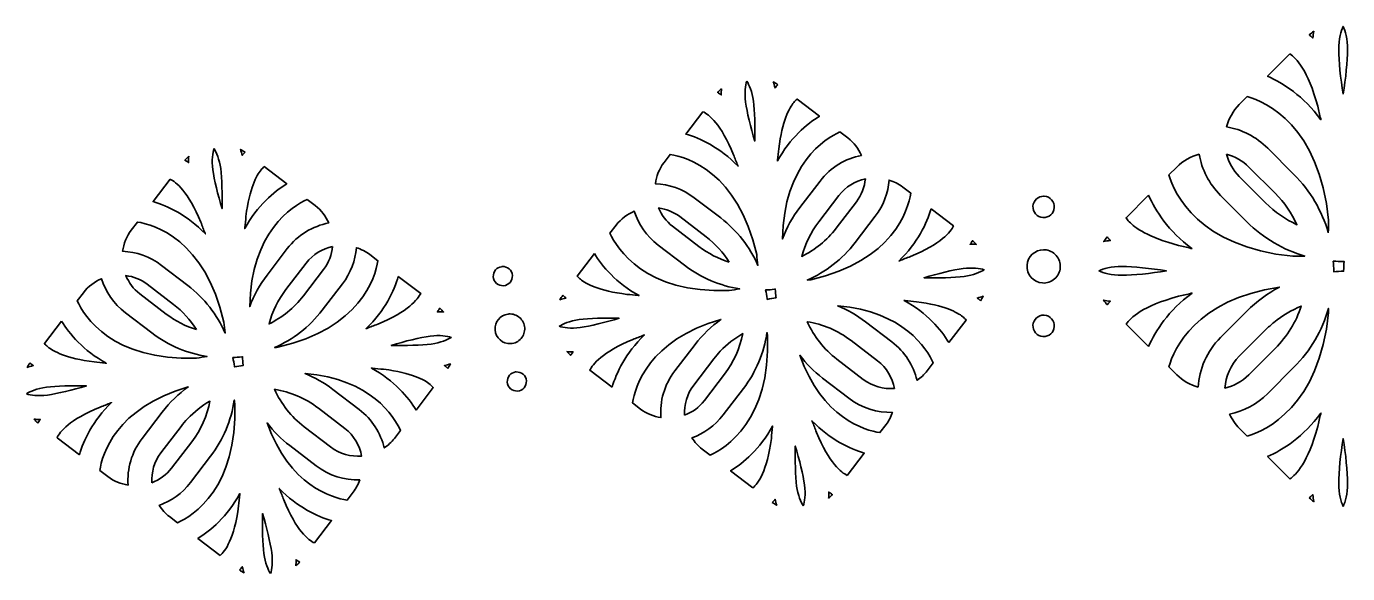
# Model space of a CAD drawing. Header units: millimetres. Extents: x 24 to 984, y -529 to -8.
# Drawn here: x 565.8 to 618.5, y -521.9 to -500.1 of the extents above; entities that cross this region are included whole.
import ezdxf

# ---------------------------------------------------------------- set-up
doc = ezdxf.new("R2010")
doc.units = ezdxf.units.MM
doc.header["$MEASUREMENT"] = 0
doc.layers.add('縫線連接點', color=7, linetype='Continuous', lineweight=0)

msp = doc.modelspace()

# ---------------------------------------------------------------- linework, layer by layer
at = {"layer": '縫線連接點', "color": 251, "lineweight": 35, "true_color": 0x606060}
for points, knots in [([(617.129, -500.335), (617.112, -500.424), (617.097, -500.516), (617.086, -500.611), (617.08, -500.605), (617.074, -500.598), (617.068, -500.592), (617.026, -500.552), (616.985, -500.521), (616.944, -500.487), (617.004, -500.434), (617.064, -500.381), (617.129, -500.335)], [0, 0, 0, 0, 1, 1, 1, 2, 2, 2, 3, 3, 3, 4, 4, 4, 4]), ([(618.296, -502.844), (618.194, -502.223), (618.119, -501.51), (618.119, -501.068), (618.119, -500.641), (618.211, -500.319), (618.296, -500.146), (618.38, -500.319), (618.472, -500.641), (618.472, -501.068), (618.472, -501.51), (618.397, -502.223), (618.296, -502.844)], [0, 0, 0, 0, 1, 1, 1, 2, 2, 2, 3, 3, 3, 4, 4, 4, 4]), ([(616.175, -501.241), (616.417, -501.4), (616.899, -501.886), (617.282, -503.322), (617.317, -503.495), (617.357, -503.664), (617.403, -503.825), (617.406, -503.837), (617.408, -503.849), (617.411, -503.861), (616.715, -502.916), (615.898, -502.402), (615.288, -502.128), (615.288, -502.128), (616.175, -501.241), (616.175, -501.241)], [0, 0, 0, 0, 1, 1, 1, 2, 2, 2, 3, 3, 3, 4, 4, 4, 5, 5, 5, 5]), ([(594.541, -502.323), (594.637, -502.466), (594.756, -502.74), (594.806, -503.118), (594.858, -503.509), (594.875, -504.15), (594.859, -504.711), (594.696, -504.174), (594.546, -503.551), (594.494, -503.16), (594.443, -502.782), (594.486, -502.486), (594.541, -502.323)], [0, 0, 0, 0, 1, 1, 1, 2, 2, 2, 3, 3, 3, 4, 4, 4, 4]), ([(595.778, -502.466), (595.746, -502.5), (595.714, -502.533), (595.681, -502.573), (595.676, -502.579), (595.672, -502.586), (595.667, -502.592), (595.646, -502.509), (595.622, -502.43), (595.596, -502.353), (595.659, -502.386), (595.719, -502.425), (595.778, -502.466)], [0, 0, 0, 0, 1, 1, 1, 2, 2, 2, 3, 3, 3, 4, 4, 4, 4]), ([(593.531, -502.627), (593.526, -502.708), (593.523, -502.791), (593.525, -502.877), (593.519, -502.873), (593.513, -502.866), (593.506, -502.862), (593.464, -502.832), (593.425, -502.809), (593.384, -502.784), (593.431, -502.729), (593.478, -502.676), (593.531, -502.627)], [0, 0, 0, 0, 1, 1, 1, 2, 2, 2, 3, 3, 3, 4, 4, 4, 4]), ([(595.767, -505.463), (595.788, -505.32), (595.803, -505.171), (595.812, -505.019), (595.954, -503.901), (596.235, -503.389), (596.414, -503.17), (596.459, -503.115), (596.504, -503.072), (596.542, -503.038), (596.542, -503.038), (597.437, -503.723), (597.437, -503.723), (596.93, -504.037), (596.268, -504.588), (595.763, -505.505), (595.764, -505.491), (595.766, -505.477), (595.767, -505.463)], [0, 0, 0, 0, 1, 1, 1, 2, 2, 2, 3, 3, 3, 4, 4, 4, 5, 5, 5, 6, 6, 6, 6]), ([(617.704, -508.361), (617.454, -507.493), (616.99, -506.698), (616.336, -506.044), (616.336, -506.044), (615.29, -504.997), (615.29, -504.997), (614.827, -504.534), (614.252, -504.251), (613.651, -504.144), (613.742, -503.819), (613.905, -503.511), (614.16, -503.256), (614.16, -503.256), (614.477, -502.939), (614.477, -502.939), (615.21, -503.152), (617.357, -504.097), (617.714, -507.866), (617.71, -508.029), (617.706, -508.193), (617.704, -508.361)], [0, 0, 0, 0, 1, 1, 1, 2, 2, 2, 3, 3, 3, 4, 4, 4, 5, 5, 5, 6, 6, 6, 7, 7, 7, 7]), ([(592.792, -503.542), (593.026, -503.654), (593.509, -504.027), (594.018, -505.254), (594.069, -505.403), (594.124, -505.548), (594.184, -505.685), (594.188, -505.696), (594.191, -505.705), (594.195, -505.716), (593.468, -504.961), (592.684, -504.602), (592.112, -504.432), (592.112, -504.432), (592.792, -503.542), (592.792, -503.542)], [0, 0, 0, 0, 1, 1, 1, 2, 2, 2, 3, 3, 3, 4, 4, 4, 5, 5, 5, 5]), ([(598.252, -504.347), (598.252, -504.347), (598.569, -504.589), (598.569, -504.589), (598.814, -504.777), (598.99, -505.018), (599.109, -505.281), (598.474, -505.407), (597.881, -505.753), (597.458, -506.306), (597.458, -506.306), (596.655, -507.356), (596.655, -507.356), (596.359, -507.742), (596.127, -508.165), (595.961, -508.61), (596.017, -505.624), (597.664, -504.612), (598.252, -504.347)], [0, 0, 0, 0, 1, 1, 1, 2, 2, 2, 3, 3, 3, 4, 4, 4, 5, 5, 5, 6, 6, 6, 6]), ([(573.32, -505.014), (573.415, -505.157), (573.534, -505.432), (573.585, -505.81), (573.637, -506.201), (573.654, -506.841), (573.638, -507.403), (573.475, -506.865), (573.324, -506.242), (573.272, -505.851), (573.222, -505.473), (573.265, -505.177), (573.32, -505.014)], [0, 0, 0, 0, 1, 1, 1, 2, 2, 2, 3, 3, 3, 4, 4, 4, 4]), ([(574.557, -505.157), (574.525, -505.192), (574.492, -505.224), (574.46, -505.264), (574.455, -505.27), (574.451, -505.278), (574.446, -505.284), (574.425, -505.2), (574.401, -505.121), (574.375, -505.044), (574.438, -505.077), (574.498, -505.117), (574.557, -505.157)], [0, 0, 0, 0, 1, 1, 1, 2, 2, 2, 3, 3, 3, 4, 4, 4, 4]), ([(572.31, -505.319), (572.305, -505.4), (572.302, -505.483), (572.304, -505.569), (572.298, -505.564), (572.291, -505.558), (572.285, -505.553), (572.243, -505.523), (572.203, -505.5), (572.163, -505.476), (572.21, -505.421), (572.257, -505.367), (572.31, -505.319)], [0, 0, 0, 0, 1, 1, 1, 2, 2, 2, 3, 3, 3, 4, 4, 4, 4]), ([(591.246, -505.563), (591.246, -505.563), (591.489, -505.245), (591.489, -505.245), (592.163, -505.347), (594.175, -505.931), (594.935, -509.226), (594.951, -509.371), (594.967, -509.517), (594.985, -509.666), (594.661, -508.926), (594.157, -508.277), (593.501, -507.775), (593.501, -507.775), (592.451, -506.972), (592.451, -506.972), (591.987, -506.616), (591.444, -506.433), (590.9, -506.409), (590.942, -506.111), (591.05, -505.819), (591.246, -505.563)], [0, 0, 0, 0, 1, 1, 1, 2, 2, 2, 3, 3, 3, 4, 4, 4, 5, 5, 5, 6, 6, 6, 7, 7, 7, 7]), ([(611.67, -505.746), (611.926, -505.491), (612.234, -505.327), (612.559, -505.237), (612.666, -505.837), (612.949, -506.413), (613.412, -506.876), (613.412, -506.876), (614.458, -507.922), (614.458, -507.922), (615.124, -508.587), (615.92, -509.043), (616.765, -509.29), (616.603, -509.292), (616.444, -509.296), (616.286, -509.3), (612.536, -508.941), (611.573, -506.789), (611.355, -506.061), (611.355, -506.061), (611.67, -505.746), (611.67, -505.746)], [0, 0, 0, 0, 1, 1, 1, 2, 2, 2, 3, 3, 3, 4, 4, 4, 5, 5, 5, 6, 6, 6, 7, 7, 7, 7]), ([(613.65, -505.235), (613.976, -505.326), (614.286, -505.49), (614.542, -505.746), (614.542, -505.746), (615.588, -506.792), (615.588, -506.792), (615.955, -507.159), (616.244, -507.583), (616.456, -508.042), (616.004, -507.832), (615.579, -507.546), (615.206, -507.174), (615.206, -507.174), (614.16, -506.127), (614.16, -506.127), (613.904, -505.871), (613.74, -505.561), (613.65, -505.235)], [0, 0, 0, 0, 1, 1, 1, 2, 2, 2, 3, 3, 3, 4, 4, 4, 5, 5, 5, 6, 6, 6, 6]), ([(571.571, -506.233), (571.804, -506.345), (572.288, -506.718), (572.796, -507.945), (572.848, -508.095), (572.903, -508.24), (572.963, -508.377), (572.967, -508.387), (572.97, -508.397), (572.974, -508.407), (572.247, -507.652), (571.463, -507.293), (570.891, -507.123), (570.891, -507.123), (571.571, -506.233), (571.571, -506.233)], [0, 0, 0, 0, 1, 1, 1, 2, 2, 2, 3, 3, 3, 4, 4, 4, 5, 5, 5, 5]), ([(574.546, -508.154), (574.566, -508.011), (574.581, -507.862), (574.591, -507.71), (574.733, -506.592), (575.014, -506.08), (575.193, -505.861), (575.238, -505.806), (575.282, -505.764), (575.321, -505.73), (575.321, -505.73), (576.216, -506.415), (576.216, -506.415), (575.709, -506.729), (575.047, -507.279), (574.542, -508.197), (574.543, -508.182), (574.544, -508.168), (574.546, -508.154)], [0, 0, 0, 0, 1, 1, 1, 2, 2, 2, 3, 3, 3, 4, 4, 4, 5, 5, 5, 6, 6, 6, 6]), ([(599.264, -506.22), (599.23, -506.541), (599.117, -506.857), (598.907, -507.131), (598.907, -507.131), (598.104, -508.181), (598.104, -508.181), (597.727, -508.673), (597.254, -509.046), (596.733, -509.303), (596.862, -508.81), (597.088, -508.345), (597.405, -507.93), (597.405, -507.93), (598.208, -506.88), (598.208, -506.88), (598.479, -506.526), (598.858, -506.308), (599.264, -506.22)], [0, 0, 0, 0, 1, 1, 1, 2, 2, 2, 3, 3, 3, 4, 4, 4, 5, 5, 5, 6, 6, 6, 6]), ([(599.658, -507.706), (599.989, -507.273), (600.169, -506.773), (600.212, -506.267), (600.401, -506.328), (600.584, -506.415), (600.751, -506.542), (600.751, -506.542), (601.069, -506.786), (601.069, -506.786), (600.967, -507.459), (600.383, -509.472), (597.088, -510.232), (597.042, -510.237), (596.998, -510.241), (596.952, -510.246), (597.679, -509.928), (598.339, -509.429), (598.854, -508.755), (598.854, -508.755), (599.658, -507.706), (599.658, -507.706)], [0, 0, 0, 0, 1, 1, 1, 2, 2, 2, 3, 3, 3, 4, 4, 4, 5, 5, 5, 6, 6, 6, 7, 7, 7, 7]), ([(577.031, -507.038), (577.031, -507.038), (577.348, -507.28), (577.348, -507.28), (577.593, -507.468), (577.769, -507.709), (577.888, -507.972), (577.253, -508.099), (576.66, -508.444), (576.237, -508.997), (576.237, -508.997), (575.433, -510.047), (575.433, -510.047), (575.137, -510.434), (574.906, -510.856), (574.74, -511.301), (574.796, -508.316), (576.443, -507.303), (577.031, -507.038)], [0, 0, 0, 0, 1, 1, 1, 2, 2, 2, 3, 3, 3, 4, 4, 4, 5, 5, 5, 6, 6, 6, 6]), ([(606.084, -507.013), (606.162, -506.944), (606.26, -506.907), (606.364, -506.907), (606.373, -506.907), (606.383, -506.907), (606.392, -506.908), (606.627, -506.924), (606.805, -507.127), (606.79, -507.361), (606.774, -507.595), (606.577, -507.772), (606.337, -507.759), (606.223, -507.751), (606.119, -507.7), (606.044, -507.614), (605.969, -507.529), (605.932, -507.419), (605.939, -507.306), (605.947, -507.192), (605.998, -507.088), (606.084, -507.013)], [0, 0, 0, 0, 1, 1, 1, 2, 2, 2, 3, 3, 3, 4, 4, 4, 5, 5, 5, 6, 6, 6, 7, 7, 7, 7]), ([(610.542, -506.873), (610.816, -507.483), (611.33, -508.299), (612.273, -508.995), (612.257, -508.991), (612.242, -508.988), (612.227, -508.985), (612.071, -508.94), (611.907, -508.902), (611.74, -508.868), (610.521, -508.546), (609.994, -508.158), (609.777, -507.928), (609.723, -507.869), (609.682, -507.814), (609.65, -507.766), (609.65, -507.766), (610.542, -506.873), (610.542, -506.873)], [0, 0, 0, 0, 1, 1, 1, 2, 2, 2, 3, 3, 3, 4, 4, 4, 5, 5, 5, 6, 6, 6, 6]), ([(589.335, -508.061), (589.531, -507.805), (589.784, -507.624), (590.061, -507.505), (590.227, -508.024), (590.545, -508.5), (591.01, -508.856), (591.01, -508.856), (592.059, -509.659), (592.059, -509.659), (592.727, -510.17), (593.485, -510.479), (594.263, -510.598), (594.119, -510.62), (593.979, -510.641), (593.839, -510.664), (590.477, -510.788), (589.371, -508.996), (589.092, -508.377), (589.092, -508.377), (589.335, -508.061), (589.335, -508.061)], [0, 0, 0, 0, 1, 1, 1, 2, 2, 2, 3, 3, 3, 4, 4, 4, 5, 5, 5, 6, 6, 6, 7, 7, 7, 7]), ([(593.842, -509.53), (593.417, -509.397), (593.007, -509.194), (592.634, -508.909), (592.634, -508.909), (591.584, -508.105), (591.584, -508.105), (591.327, -507.909), (591.145, -507.654), (591.027, -507.375), (591.327, -507.417), (591.62, -507.526), (591.877, -507.722), (591.877, -507.722), (592.927, -508.526), (592.927, -508.526), (593.294, -508.807), (593.6, -509.149), (593.842, -509.53)], [0, 0, 0, 0, 1, 1, 1, 2, 2, 2, 3, 3, 3, 4, 4, 4, 5, 5, 5, 6, 6, 6, 6]), ([(601.882, -507.408), (601.882, -507.408), (602.772, -508.089), (602.772, -508.089), (602.66, -508.322), (602.287, -508.806), (601.06, -509.314), (600.911, -509.365), (600.765, -509.42), (600.629, -509.48), (600.618, -509.484), (600.609, -509.488), (600.598, -509.492), (601.353, -508.764), (601.712, -507.98), (601.882, -507.408)], [0, 0, 0, 0, 1, 1, 1, 2, 2, 2, 3, 3, 3, 4, 4, 4, 5, 5, 5, 5]), ([(570.025, -508.254), (570.025, -508.254), (570.268, -507.936), (570.268, -507.936), (570.942, -508.039), (572.954, -508.622), (573.714, -511.918), (573.73, -512.062), (573.746, -512.208), (573.764, -512.357), (573.44, -511.618), (572.936, -510.968), (572.28, -510.466), (572.28, -510.466), (571.23, -509.663), (571.23, -509.663), (570.766, -509.308), (570.223, -509.125), (569.678, -509.101), (569.721, -508.803), (569.829, -508.51), (570.025, -508.254)], [0, 0, 0, 0, 1, 1, 1, 2, 2, 2, 3, 3, 3, 4, 4, 4, 5, 5, 5, 6, 6, 6, 7, 7, 7, 7]), ([(603.452, -508.803), (603.482, -508.761), (603.505, -508.721), (603.53, -508.681), (603.584, -508.727), (603.638, -508.775), (603.685, -508.827), (603.605, -508.822), (603.522, -508.82), (603.437, -508.821), (603.441, -508.815), (603.447, -508.809), (603.452, -508.803)], [0, 0, 0, 0, 1, 1, 1, 2, 2, 2, 3, 3, 3, 4, 4, 4, 4]), ([(608.902, -508.529), (608.935, -508.57), (608.967, -508.611), (609.006, -508.653), (609.012, -508.659), (609.02, -508.665), (609.026, -508.672), (608.931, -508.682), (608.84, -508.697), (608.751, -508.715), (608.796, -508.65), (608.848, -508.589), (608.902, -508.529)], [0, 0, 0, 0, 1, 1, 1, 2, 2, 2, 3, 3, 3, 4, 4, 4, 4]), ([(578.042, -508.911), (578.009, -509.232), (577.896, -509.548), (577.686, -509.823), (577.686, -509.823), (576.882, -510.872), (576.882, -510.872), (576.506, -511.364), (576.033, -511.737), (575.512, -511.994), (575.641, -511.502), (575.867, -511.036), (576.184, -510.621), (576.184, -510.621), (576.987, -509.572), (576.987, -509.572), (577.258, -509.218), (577.637, -508.999), (578.042, -508.911)], [0, 0, 0, 0, 1, 1, 1, 2, 2, 2, 3, 3, 3, 4, 4, 4, 5, 5, 5, 6, 6, 6, 6]), ([(578.436, -510.397), (578.767, -509.965), (578.948, -509.464), (578.991, -508.958), (579.18, -509.02), (579.363, -509.106), (579.53, -509.234), (579.53, -509.234), (579.848, -509.477), (579.848, -509.477), (579.745, -510.151), (579.162, -512.163), (575.866, -512.923), (575.821, -512.928), (575.777, -512.932), (575.731, -512.937), (576.458, -512.62), (577.118, -512.12), (577.633, -511.447), (577.633, -511.447), (578.436, -510.397), (578.436, -510.397)], [0, 0, 0, 0, 1, 1, 1, 2, 2, 2, 3, 3, 3, 4, 4, 4, 5, 5, 5, 6, 6, 6, 7, 7, 7, 7]), ([(588.469, -509.192), (588.783, -509.7), (589.334, -510.362), (590.251, -510.866), (590.237, -510.865), (590.223, -510.864), (590.208, -510.863), (590.065, -510.842), (589.916, -510.827), (589.764, -510.817), (588.647, -510.675), (588.135, -510.394), (587.916, -510.216), (587.86, -510.17), (587.818, -510.126), (587.784, -510.087), (587.784, -510.087), (588.469, -509.192), (588.469, -509.192)], [0, 0, 0, 0, 1, 1, 1, 2, 2, 2, 3, 3, 3, 4, 4, 4, 5, 5, 5, 6, 6, 6, 6]), ([(606.802, -510.201), (606.669, -510.318), (606.497, -510.377), (606.322, -510.364), (605.957, -510.34), (605.679, -510.024), (605.703, -509.659), (605.726, -509.309), (606.018, -509.04), (606.364, -509.04), (606.379, -509.04), (606.393, -509.04), (606.408, -509.041), (606.584, -509.052), (606.746, -509.132), (606.863, -509.265), (606.98, -509.398), (607.038, -509.569), (607.026, -509.745), (607.015, -509.923), (606.935, -510.084), (606.802, -510.201)], [0, 0, 0, 0, 1, 1, 1, 2, 2, 2, 3, 3, 3, 4, 4, 4, 5, 5, 5, 6, 6, 6, 7, 7, 7, 7]), ([(584.537, -509.841), (584.598, -509.77), (584.681, -509.726), (584.773, -509.714), (584.781, -509.713), (584.79, -509.712), (584.798, -509.711), (585.008, -509.697), (585.189, -509.856), (585.204, -510.066), (585.217, -510.275), (585.064, -510.455), (584.849, -510.471), (584.748, -510.478), (584.65, -510.445), (584.573, -510.378), (584.497, -510.311), (584.451, -510.218), (584.444, -510.117), (584.437, -510.015), (584.47, -509.917), (584.537, -509.841)], [0, 0, 0, 0, 1, 1, 1, 2, 2, 2, 3, 3, 3, 4, 4, 4, 5, 5, 5, 6, 6, 6, 7, 7, 7, 7]), ([(603.195, -510.102), (602.804, -510.154), (602.164, -510.172), (601.603, -510.155), (602.14, -509.992), (602.763, -509.842), (603.154, -509.79), (603.532, -509.74), (603.828, -509.783), (603.991, -509.837), (603.848, -509.933), (603.574, -510.052), (603.195, -510.102)], [0, 0, 0, 0, 1, 1, 1, 2, 2, 2, 3, 3, 3, 4, 4, 4, 4]), ([(608.561, -509.881), (608.734, -509.796), (609.056, -509.705), (609.483, -509.705), (609.924, -509.705), (610.638, -509.78), (611.258, -509.881), (610.638, -509.983), (609.924, -510.058), (609.483, -510.058), (609.056, -510.058), (608.734, -509.966), (608.561, -509.881)], [0, 0, 0, 0, 1, 1, 1, 2, 2, 2, 3, 3, 3, 4, 4, 4, 4]), ([(617.901, -509.49), (618.033, -509.5), (618.164, -509.509), (618.295, -509.509), (618.308, -509.509), (618.32, -509.507), (618.333, -509.507), (618.324, -509.631), (618.315, -509.755), (618.315, -509.881), (618.315, -509.887), (618.315, -509.892), (618.315, -509.898), (618.183, -509.897), (618.051, -509.906), (617.919, -509.915), (617.919, -509.903), (617.92, -509.892), (617.92, -509.881), (617.92, -509.75), (617.91, -509.62), (617.901, -509.49)], [0, 0, 0, 0, 1, 1, 1, 2, 2, 2, 3, 3, 3, 4, 4, 4, 5, 5, 5, 6, 6, 6, 7, 7, 7, 7]), ([(568.114, -510.752), (568.309, -510.496), (568.563, -510.315), (568.84, -510.197), (569.005, -510.716), (569.324, -511.192), (569.788, -511.547), (569.788, -511.547), (570.838, -512.35), (570.838, -512.35), (571.505, -512.861), (572.264, -513.171), (573.042, -513.29), (572.898, -513.311), (572.758, -513.333), (572.618, -513.355), (569.256, -513.48), (568.15, -511.687), (567.871, -511.069), (567.871, -511.069), (568.114, -510.752), (568.114, -510.752)], [0, 0, 0, 0, 1, 1, 1, 2, 2, 2, 3, 3, 3, 4, 4, 4, 5, 5, 5, 6, 6, 6, 7, 7, 7, 7]), ([(572.621, -512.221), (572.196, -512.089), (571.786, -511.886), (571.412, -511.6), (571.412, -511.6), (570.363, -510.797), (570.363, -510.797), (570.106, -510.6), (569.924, -510.345), (569.806, -510.067), (570.105, -510.109), (570.399, -510.217), (570.656, -510.414), (570.656, -510.414), (571.705, -511.217), (571.705, -511.217), (572.073, -511.499), (572.379, -511.84), (572.621, -512.221)], [0, 0, 0, 0, 1, 1, 1, 2, 2, 2, 3, 3, 3, 4, 4, 4, 5, 5, 5, 6, 6, 6, 6]), ([(580.661, -510.099), (580.661, -510.099), (581.551, -510.78), (581.551, -510.78), (581.439, -511.013), (581.066, -511.497), (579.839, -512.005), (579.689, -512.056), (579.544, -512.112), (579.407, -512.172), (579.397, -512.175), (579.387, -512.179), (579.377, -512.183), (580.132, -511.456), (580.491, -510.672), (580.661, -510.099)], [0, 0, 0, 0, 1, 1, 1, 2, 2, 2, 3, 3, 3, 4, 4, 4, 5, 5, 5, 5]), ([(587.211, -510.851), (587.246, -510.883), (587.278, -510.916), (587.318, -510.948), (587.324, -510.953), (587.332, -510.958), (587.338, -510.963), (587.255, -510.983), (587.176, -511.007), (587.099, -511.033), (587.132, -510.971), (587.171, -510.91), (587.211, -510.851)], [0, 0, 0, 0, 1, 1, 1, 2, 2, 2, 3, 3, 3, 4, 4, 4, 4]), ([(595.643, -510.613), (595.654, -510.611), (595.665, -510.608), (595.676, -510.606), (595.684, -510.718), (595.69, -510.828), (595.704, -510.94), (595.705, -510.945), (595.706, -510.949), (595.707, -510.954), (595.59, -510.969), (595.474, -510.992), (595.358, -511.016), (595.356, -511.006), (595.356, -510.996), (595.355, -510.986), (595.34, -510.87), (595.316, -510.756), (595.292, -510.642), (595.41, -510.635), (595.527, -510.628), (595.643, -510.613)], [0, 0, 0, 0, 1, 1, 1, 2, 2, 2, 3, 3, 3, 4, 4, 4, 5, 5, 5, 6, 6, 6, 7, 7, 7, 7]), ([(603.848, -511.075), (603.814, -511.042), (603.781, -511.01), (603.741, -510.977), (603.735, -510.972), (603.728, -510.968), (603.721, -510.963), (603.805, -510.943), (603.883, -510.919), (603.96, -510.893), (603.927, -510.955), (603.888, -511.015), (603.848, -511.075)], [0, 0, 0, 0, 1, 1, 1, 2, 2, 2, 3, 3, 3, 4, 4, 4, 4]), ([(610.543, -512.889), (610.543, -512.889), (609.656, -512.002), (609.656, -512.002), (609.814, -511.76), (610.3, -511.278), (611.736, -510.895), (611.91, -510.86), (612.079, -510.82), (612.24, -510.774), (612.252, -510.771), (612.263, -510.769), (612.276, -510.766), (611.33, -511.462), (610.816, -512.279), (610.543, -512.889)], [0, 0, 0, 0, 1, 1, 1, 2, 2, 2, 3, 3, 3, 4, 4, 4, 5, 5, 5, 5]), ([(612.518, -514.514), (612.209, -514.421), (611.915, -514.261), (611.67, -514.017), (611.67, -514.017), (611.353, -513.699), (611.353, -513.699), (611.556, -513.003), (612.422, -511.024), (615.754, -510.527), (615.288, -510.774), (614.85, -511.092), (614.458, -511.484), (614.458, -511.484), (613.412, -512.53), (613.412, -512.53), (612.861, -513.082), (612.565, -513.791), (612.518, -514.514)], [0, 0, 0, 0, 1, 1, 1, 2, 2, 2, 3, 3, 3, 4, 4, 4, 5, 5, 5, 6, 6, 6, 6]), ([(582.231, -511.494), (582.261, -511.452), (582.284, -511.412), (582.308, -511.372), (582.363, -511.419), (582.416, -511.467), (582.464, -511.518), (582.384, -511.514), (582.301, -511.511), (582.215, -511.513), (582.22, -511.506), (582.226, -511.5), (582.231, -511.494)], [0, 0, 0, 0, 1, 1, 1, 2, 2, 2, 3, 3, 3, 4, 4, 4, 4]), ([(601.725, -513.865), (601.609, -514.016), (601.47, -514.136), (601.322, -514.24), (601.177, -513.652), (600.84, -513.108), (600.323, -512.712), (600.323, -512.712), (599.274, -511.909), (599.274, -511.909), (598.927, -511.643), (598.553, -511.438), (598.167, -511.279), (600.796, -511.486), (601.716, -512.992), (601.967, -513.548), (601.967, -513.548), (601.725, -513.865), (601.725, -513.865)], [0, 0, 0, 0, 1, 1, 1, 2, 2, 2, 3, 3, 3, 4, 4, 4, 5, 5, 5, 6, 6, 6, 6]), ([(602.591, -512.734), (602.277, -512.226), (601.726, -511.564), (600.808, -511.06), (600.823, -511.061), (600.837, -511.062), (600.851, -511.063), (600.994, -511.084), (601.143, -511.099), (601.295, -511.109), (602.413, -511.251), (602.925, -511.532), (603.144, -511.71), (603.199, -511.755), (603.242, -511.8), (603.275, -511.839), (603.275, -511.839), (602.591, -512.734), (602.591, -512.734)], [0, 0, 0, 0, 1, 1, 1, 2, 2, 2, 3, 3, 3, 4, 4, 4, 5, 5, 5, 6, 6, 6, 6]), ([(609.006, -511.109), (608.967, -511.151), (608.936, -511.192), (608.902, -511.233), (608.848, -511.173), (608.796, -511.112), (608.751, -511.048), (608.84, -511.065), (608.931, -511.08), (609.026, -511.091), (609.02, -511.097), (609.012, -511.103), (609.006, -511.109)], [0, 0, 0, 0, 1, 1, 1, 2, 2, 2, 3, 3, 3, 4, 4, 4, 4]), ([(614.16, -513.278), (614.16, -513.278), (615.206, -512.232), (615.206, -512.232), (615.313, -512.126), (615.424, -512.026), (615.538, -511.933), (615.875, -511.658), (616.243, -511.443), (616.63, -511.284), (616.419, -511.913), (616.069, -512.489), (615.588, -512.97), (615.588, -512.97), (614.542, -514.017), (614.542, -514.017), (614.268, -514.29), (613.934, -514.463), (613.583, -514.547), (613.621, -514.084), (613.807, -513.632), (614.16, -513.278)], [0, 0, 0, 0, 1, 1, 1, 2, 2, 2, 3, 3, 3, 4, 4, 4, 5, 5, 5, 6, 6, 6, 7, 7, 7, 7]), ([(614.476, -516.466), (614.476, -516.466), (614.16, -516.15), (614.16, -516.15), (613.994, -515.984), (613.871, -515.793), (613.775, -515.592), (614.33, -515.47), (614.859, -515.196), (615.29, -514.765), (615.29, -514.765), (616.336, -513.718), (616.336, -513.718), (616.996, -513.059), (617.461, -512.256), (617.71, -511.379), (617.711, -511.432), (617.713, -511.483), (617.714, -511.535), (617.356, -515.285), (615.203, -516.247), (614.476, -516.466)], [0, 0, 0, 0, 1, 1, 1, 2, 2, 2, 3, 3, 3, 4, 4, 4, 5, 5, 5, 6, 6, 6, 7, 7, 7, 7]), ([(567.248, -511.883), (567.561, -512.391), (568.112, -513.053), (569.03, -513.558), (569.015, -513.556), (569.001, -513.555), (568.987, -513.554), (568.844, -513.533), (568.695, -513.518), (568.543, -513.508), (567.425, -513.367), (566.914, -513.086), (566.694, -512.907), (566.639, -512.862), (566.596, -512.817), (566.563, -512.778), (566.563, -512.778), (567.248, -511.883), (567.248, -511.883)], [0, 0, 0, 0, 1, 1, 1, 2, 2, 2, 3, 3, 3, 4, 4, 4, 5, 5, 5, 6, 6, 6, 6]), ([(584.512, -512.228), (584.491, -511.916), (584.718, -511.643), (585.025, -511.602), (585.037, -511.6), (585.05, -511.599), (585.063, -511.598), (585.221, -511.587), (585.373, -511.639), (585.493, -511.743), (585.612, -511.847), (585.683, -511.991), (585.694, -512.149), (585.704, -512.307), (585.653, -512.459), (585.549, -512.578), (585.445, -512.698), (585.3, -512.77), (585.143, -512.78), (584.817, -512.802), (584.534, -512.554), (584.512, -512.228)], [0, 0, 0, 0, 1, 1, 1, 2, 2, 2, 3, 3, 3, 4, 4, 4, 5, 5, 5, 6, 6, 6, 7, 7, 7, 7]), ([(587.068, -512.088), (587.211, -511.993), (587.486, -511.874), (587.864, -511.824), (588.255, -511.772), (588.896, -511.754), (589.457, -511.771), (588.919, -511.933), (588.297, -512.084), (587.906, -512.136), (587.527, -512.186), (587.231, -512.143), (587.068, -512.088)], [0, 0, 0, 0, 1, 1, 1, 2, 2, 2, 3, 3, 3, 4, 4, 4, 4]), ([(591.675, -513.862), (591.252, -514.415), (591.074, -515.079), (591.118, -515.724), (590.833, -515.678), (590.554, -515.571), (590.309, -515.384), (590.309, -515.384), (589.99, -515.14), (589.99, -515.14), (590.088, -514.499), (590.622, -512.646), (593.513, -511.813), (593.13, -512.086), (592.779, -512.42), (592.479, -512.813), (592.479, -512.813), (591.675, -513.862), (591.675, -513.862)], [0, 0, 0, 0, 1, 1, 1, 2, 2, 2, 3, 3, 3, 4, 4, 4, 5, 5, 5, 6, 6, 6, 6]), ([(599.182, -514.203), (599.182, -514.203), (598.133, -513.4), (598.133, -513.4), (597.614, -513.003), (597.212, -512.491), (596.951, -511.908), (597.568, -512.007), (598.169, -512.254), (598.699, -512.66), (598.699, -512.66), (599.749, -513.463), (599.749, -513.463), (600.117, -513.744), (600.34, -514.141), (600.42, -514.563), (599.991, -514.596), (599.55, -514.484), (599.182, -514.203)], [0, 0, 0, 0, 1, 1, 1, 2, 2, 2, 3, 3, 3, 4, 4, 4, 5, 5, 5, 6, 6, 6, 6]), ([(606.337, -512.497), (606.223, -512.49), (606.119, -512.439), (606.044, -512.353), (605.969, -512.267), (605.932, -512.158), (605.939, -512.044), (605.947, -511.93), (605.998, -511.827), (606.084, -511.752), (606.162, -511.683), (606.26, -511.645), (606.364, -511.645), (606.373, -511.645), (606.383, -511.646), (606.392, -511.646), (606.627, -511.662), (606.805, -511.865), (606.79, -512.1), (606.774, -512.334), (606.577, -512.514), (606.337, -512.497)], [0, 0, 0, 0, 1, 1, 1, 2, 2, 2, 3, 3, 3, 4, 4, 4, 5, 5, 5, 6, 6, 6, 7, 7, 7, 7]), ([(581.974, -512.794), (581.583, -512.846), (580.943, -512.863), (580.381, -512.847), (580.919, -512.684), (581.542, -512.533), (581.933, -512.481), (582.311, -512.431), (582.607, -512.474), (582.77, -512.529), (582.627, -512.624), (582.353, -512.743), (581.974, -512.794)], [0, 0, 0, 0, 1, 1, 1, 2, 2, 2, 3, 3, 3, 4, 4, 4, 4]), ([(589.177, -514.518), (589.177, -514.518), (588.288, -513.837), (588.288, -513.837), (588.4, -513.604), (588.773, -513.12), (589.999, -512.612), (590.149, -512.561), (590.294, -512.505), (590.431, -512.446), (590.441, -512.442), (590.451, -512.438), (590.461, -512.434), (589.707, -513.161), (589.348, -513.945), (589.177, -514.518)], [0, 0, 0, 0, 1, 1, 1, 2, 2, 2, 3, 3, 3, 4, 4, 4, 5, 5, 5, 5]), ([(592.064, -515.628), (592.043, -515.214), (592.155, -514.791), (592.426, -514.437), (592.426, -514.437), (593.229, -513.387), (593.229, -513.387), (593.311, -513.28), (593.397, -513.179), (593.487, -513.083), (593.753, -512.8), (594.054, -512.566), (594.378, -512.38), (594.265, -512.962), (594.023, -513.513), (593.654, -513.996), (593.654, -513.996), (592.851, -515.045), (592.851, -515.045), (592.641, -515.32), (592.365, -515.512), (592.064, -515.628)], [0, 0, 0, 0, 1, 1, 1, 2, 2, 2, 3, 3, 3, 4, 4, 4, 5, 5, 5, 6, 6, 6, 7, 7, 7, 7]), ([(592.764, -516.979), (592.598, -516.852), (592.466, -516.697), (592.357, -516.531), (592.835, -516.357), (593.271, -516.052), (593.602, -515.62), (593.602, -515.62), (594.405, -514.57), (594.405, -514.57), (594.911, -513.908), (595.228, -513.143), (595.345, -512.337), (595.352, -512.383), (595.36, -512.428), (595.367, -512.474), (595.492, -515.837), (593.699, -516.943), (593.081, -517.222), (593.081, -517.222), (592.764, -516.979), (592.764, -516.979)], [0, 0, 0, 0, 1, 1, 1, 2, 2, 2, 3, 3, 3, 4, 4, 4, 5, 5, 5, 6, 6, 6, 7, 7, 7, 7]), ([(565.99, -513.542), (566.025, -513.575), (566.057, -513.607), (566.097, -513.64), (566.103, -513.645), (566.111, -513.649), (566.117, -513.654), (566.034, -513.675), (565.955, -513.699), (565.878, -513.724), (565.911, -513.662), (565.95, -513.602), (565.99, -513.542)], [0, 0, 0, 0, 1, 1, 1, 2, 2, 2, 3, 3, 3, 4, 4, 4, 4]), ([(574.422, -513.304), (574.433, -513.302), (574.444, -513.299), (574.455, -513.298), (574.462, -513.409), (574.468, -513.52), (574.483, -513.631), (574.484, -513.636), (574.485, -513.641), (574.486, -513.646), (574.369, -513.661), (574.252, -513.684), (574.136, -513.707), (574.135, -513.697), (574.135, -513.688), (574.134, -513.678), (574.118, -513.561), (574.095, -513.447), (574.071, -513.334), (574.188, -513.327), (574.306, -513.319), (574.422, -513.304)], [0, 0, 0, 0, 1, 1, 1, 2, 2, 2, 3, 3, 3, 4, 4, 4, 5, 5, 5, 6, 6, 6, 7, 7, 7, 7]), ([(582.627, -513.766), (582.592, -513.734), (582.56, -513.701), (582.52, -513.669), (582.514, -513.664), (582.506, -513.66), (582.5, -513.655), (582.583, -513.634), (582.662, -513.61), (582.739, -513.584), (582.706, -513.647), (582.667, -513.707), (582.627, -513.766)], [0, 0, 0, 0, 1, 1, 1, 2, 2, 2, 3, 3, 3, 4, 4, 4, 4]), ([(587.608, -513.123), (587.578, -513.165), (587.555, -513.205), (587.53, -513.245), (587.475, -513.198), (587.422, -513.151), (587.374, -513.099), (587.455, -513.104), (587.537, -513.106), (587.623, -513.104), (587.618, -513.111), (587.612, -513.117), (587.608, -513.123)], [0, 0, 0, 0, 1, 1, 1, 2, 2, 2, 3, 3, 3, 4, 4, 4, 4]), ([(600.087, -516.005), (600.087, -516.005), (599.844, -516.323), (599.844, -516.323), (599.237, -516.231), (597.543, -515.748), (596.657, -513.243), (596.914, -513.58), (597.214, -513.887), (597.558, -514.151), (597.558, -514.151), (598.608, -514.954), (598.608, -514.954), (599.125, -515.35), (599.738, -515.532), (600.344, -515.518), (600.282, -515.688), (600.203, -515.854), (600.087, -516.005)], [0, 0, 0, 0, 1, 1, 1, 2, 2, 2, 3, 3, 3, 4, 4, 4, 5, 5, 5, 6, 6, 6, 6]), ([(580.504, -516.557), (580.388, -516.708), (580.249, -516.827), (580.101, -516.931), (579.956, -516.344), (579.619, -515.799), (579.102, -515.404), (579.102, -515.404), (578.052, -514.6), (578.052, -514.6), (577.705, -514.335), (577.332, -514.129), (576.946, -513.971), (579.575, -514.177), (580.495, -515.684), (580.746, -516.24), (580.746, -516.24), (580.504, -516.557), (580.504, -516.557)], [0, 0, 0, 0, 1, 1, 1, 2, 2, 2, 3, 3, 3, 4, 4, 4, 5, 5, 5, 6, 6, 6, 6]), ([(581.369, -515.425), (581.056, -514.918), (580.505, -514.255), (579.587, -513.751), (579.602, -513.752), (579.616, -513.753), (579.63, -513.754), (579.773, -513.775), (579.922, -513.79), (580.074, -513.8), (581.192, -513.942), (581.704, -514.223), (581.923, -514.402), (581.978, -514.447), (582.021, -514.491), (582.054, -514.53), (582.054, -514.53), (581.369, -515.425), (581.369, -515.425)], [0, 0, 0, 0, 1, 1, 1, 2, 2, 2, 3, 3, 3, 4, 4, 4, 5, 5, 5, 6, 6, 6, 6]), ([(585.407, -514.666), (585.306, -514.673), (585.208, -514.64), (585.131, -514.573), (585.055, -514.506), (585.009, -514.413), (585.002, -514.312), (584.995, -514.21), (585.028, -514.113), (585.095, -514.036), (585.156, -513.966), (585.239, -513.921), (585.331, -513.909), (585.339, -513.908), (585.348, -513.907), (585.356, -513.907), (585.566, -513.893), (585.747, -514.051), (585.762, -514.261), (585.775, -514.47), (585.622, -514.653), (585.407, -514.666)], [0, 0, 0, 0, 1, 1, 1, 2, 2, 2, 3, 3, 3, 4, 4, 4, 5, 5, 5, 6, 6, 6, 7, 7, 7, 7]), ([(565.847, -514.78), (565.99, -514.684), (566.265, -514.565), (566.643, -514.515), (567.034, -514.463), (567.674, -514.445), (568.236, -514.462), (567.698, -514.625), (567.075, -514.775), (566.684, -514.827), (566.306, -514.878), (566.01, -514.834), (565.847, -514.78)], [0, 0, 0, 0, 1, 1, 1, 2, 2, 2, 3, 3, 3, 4, 4, 4, 4]), ([(570.454, -516.554), (570.031, -517.107), (569.853, -517.77), (569.897, -518.416), (569.612, -518.369), (569.333, -518.263), (569.088, -518.075), (569.088, -518.075), (568.769, -517.831), (568.769, -517.831), (568.867, -517.191), (569.401, -515.337), (572.292, -514.504), (571.908, -514.778), (571.558, -515.111), (571.258, -515.504), (571.258, -515.504), (570.454, -516.554), (570.454, -516.554)], [0, 0, 0, 0, 1, 1, 1, 2, 2, 2, 3, 3, 3, 4, 4, 4, 5, 5, 5, 6, 6, 6, 6]), ([(577.961, -516.895), (577.961, -516.895), (576.912, -516.091), (576.912, -516.091), (576.393, -515.694), (575.991, -515.182), (575.73, -514.599), (576.347, -514.698), (576.948, -514.946), (577.478, -515.351), (577.478, -515.351), (578.528, -516.154), (578.528, -516.154), (578.895, -516.436), (579.119, -516.832), (579.199, -517.255), (578.77, -517.287), (578.329, -517.176), (577.961, -516.895)], [0, 0, 0, 0, 1, 1, 1, 2, 2, 2, 3, 3, 3, 4, 4, 4, 5, 5, 5, 6, 6, 6, 6]), ([(567.956, -517.209), (567.956, -517.209), (567.066, -516.528), (567.066, -516.528), (567.178, -516.295), (567.552, -515.811), (568.778, -515.303), (568.928, -515.252), (569.073, -515.197), (569.21, -515.137), (569.22, -515.133), (569.23, -515.129), (569.24, -515.126), (568.485, -515.853), (568.126, -516.637), (567.956, -517.209)], [0, 0, 0, 0, 1, 1, 1, 2, 2, 2, 3, 3, 3, 4, 4, 4, 5, 5, 5, 5]), ([(570.843, -518.319), (570.822, -517.905), (570.934, -517.482), (571.205, -517.128), (571.205, -517.128), (572.008, -516.079), (572.008, -516.079), (572.09, -515.972), (572.176, -515.87), (572.266, -515.774), (572.532, -515.492), (572.833, -515.257), (573.157, -515.071), (573.044, -515.653), (572.802, -516.205), (572.433, -516.687), (572.433, -516.687), (571.63, -517.737), (571.63, -517.737), (571.42, -518.011), (571.144, -518.203), (570.843, -518.319)], [0, 0, 0, 0, 1, 1, 1, 2, 2, 2, 3, 3, 3, 4, 4, 4, 5, 5, 5, 6, 6, 6, 7, 7, 7, 7]), ([(571.543, -519.67), (571.377, -519.543), (571.245, -519.388), (571.136, -519.222), (571.614, -519.049), (572.049, -518.744), (572.38, -518.311), (572.38, -518.311), (573.184, -517.261), (573.184, -517.261), (573.69, -516.6), (574.007, -515.834), (574.124, -515.028), (574.131, -515.075), (574.139, -515.12), (574.146, -515.166), (574.271, -518.528), (572.478, -519.634), (571.86, -519.913), (571.86, -519.913), (571.543, -519.67), (571.543, -519.67)], [0, 0, 0, 0, 1, 1, 1, 2, 2, 2, 3, 3, 3, 4, 4, 4, 5, 5, 5, 6, 6, 6, 7, 7, 7, 7]), ([(617.403, -515.581), (617.357, -515.741), (617.317, -515.911), (617.282, -516.084), (616.899, -517.521), (616.417, -518.006), (616.175, -518.165), (616.175, -518.165), (615.288, -517.278), (615.288, -517.278), (615.898, -517.004), (616.715, -516.49), (617.411, -515.545), (617.408, -515.557), (617.405, -515.569), (617.403, -515.581)], [0, 0, 0, 0, 1, 1, 1, 2, 2, 2, 3, 3, 3, 4, 4, 4, 5, 5, 5, 5]), ([(566.386, -515.815), (566.356, -515.856), (566.333, -515.896), (566.309, -515.936), (566.254, -515.89), (566.201, -515.842), (566.153, -515.79), (566.234, -515.795), (566.316, -515.798), (566.402, -515.796), (566.397, -515.802), (566.391, -515.808), (566.386, -515.815)], [0, 0, 0, 0, 1, 1, 1, 2, 2, 2, 3, 3, 3, 4, 4, 4, 4]), ([(578.866, -518.697), (578.866, -518.697), (578.623, -519.015), (578.623, -519.015), (578.016, -518.922), (576.322, -518.44), (575.436, -515.935), (575.693, -516.271), (575.992, -516.578), (576.337, -516.842), (576.337, -516.842), (577.387, -517.645), (577.387, -517.645), (577.904, -518.041), (578.517, -518.223), (579.123, -518.21), (579.061, -518.38), (578.982, -518.545), (578.866, -518.697)], [0, 0, 0, 0, 1, 1, 1, 2, 2, 2, 3, 3, 3, 4, 4, 4, 5, 5, 5, 6, 6, 6, 6]), ([(594.785, -518.526), (594.785, -518.526), (593.896, -517.845), (593.896, -517.845), (594.404, -517.531), (595.066, -516.979), (595.571, -516.061), (595.57, -516.072), (595.569, -516.082), (595.568, -516.093), (595.546, -516.241), (595.531, -516.396), (595.52, -516.553), (595.351, -517.87), (594.981, -518.357), (594.785, -518.526)], [0, 0, 0, 0, 1, 1, 1, 2, 2, 2, 3, 3, 3, 4, 4, 4, 5, 5, 5, 5]), ([(598.541, -518.026), (598.308, -517.914), (597.824, -517.541), (597.315, -516.314), (597.264, -516.165), (597.209, -516.02), (597.149, -515.883), (597.145, -515.873), (597.142, -515.863), (597.138, -515.852), (597.865, -516.607), (598.649, -516.966), (599.221, -517.137), (599.221, -517.137), (598.541, -518.026), (598.541, -518.026)], [0, 0, 0, 0, 1, 1, 1, 2, 2, 2, 3, 3, 3, 4, 4, 4, 5, 5, 5, 5]), ([(618.296, -519.26), (618.211, -519.087), (618.119, -518.765), (618.119, -518.338), (618.119, -517.896), (618.194, -517.182), (618.296, -516.562), (618.397, -517.182), (618.472, -517.896), (618.472, -518.338), (618.472, -518.765), (618.38, -519.087), (618.296, -519.26)], [0, 0, 0, 0, 1, 1, 1, 2, 2, 2, 3, 3, 3, 4, 4, 4, 4]), ([(596.792, -519.245), (596.697, -519.102), (596.577, -518.828), (596.527, -518.45), (596.475, -518.059), (596.458, -517.418), (596.474, -516.857), (596.637, -517.394), (596.787, -518.017), (596.839, -518.408), (596.89, -518.786), (596.847, -519.082), (596.792, -519.245)], [0, 0, 0, 0, 1, 1, 1, 2, 2, 2, 3, 3, 3, 4, 4, 4, 4]), ([(573.564, -521.217), (573.564, -521.217), (572.675, -520.536), (572.675, -520.536), (573.183, -520.222), (573.845, -519.671), (574.35, -518.752), (574.349, -518.763), (574.348, -518.774), (574.347, -518.785), (574.325, -518.932), (574.31, -519.087), (574.299, -519.244), (574.129, -520.562), (573.76, -521.048), (573.564, -521.217)], [0, 0, 0, 0, 1, 1, 1, 2, 2, 2, 3, 3, 3, 4, 4, 4, 5, 5, 5, 5]), ([(577.32, -520.717), (577.086, -520.606), (576.602, -520.232), (576.094, -519.006), (576.043, -518.856), (575.988, -518.711), (575.928, -518.574), (575.924, -518.564), (575.921, -518.554), (575.917, -518.544), (576.644, -519.299), (577.428, -519.658), (578, -519.828), (578, -519.828), (577.32, -520.717), (577.32, -520.717)], [0, 0, 0, 0, 1, 1, 1, 2, 2, 2, 3, 3, 3, 4, 4, 4, 5, 5, 5, 5]), ([(597.802, -518.939), (597.807, -518.859), (597.81, -518.776), (597.808, -518.691), (597.814, -518.696), (597.82, -518.702), (597.827, -518.706), (597.868, -518.736), (597.908, -518.76), (597.948, -518.784), (597.902, -518.839), (597.854, -518.892), (597.802, -518.939)], [0, 0, 0, 0, 1, 1, 1, 2, 2, 2, 3, 3, 3, 4, 4, 4, 4]), ([(616.944, -518.919), (616.985, -518.886), (617.026, -518.853), (617.068, -518.814), (617.074, -518.808), (617.08, -518.8), (617.086, -518.794), (617.097, -518.889), (617.112, -518.981), (617.129, -519.069), (617.065, -519.024), (617.004, -518.972), (616.944, -518.919)], [0, 0, 0, 0, 1, 1, 1, 2, 2, 2, 3, 3, 3, 4, 4, 4, 4]), ([(595.555, -519.103), (595.588, -519.069), (595.62, -519.035), (595.652, -518.995), (595.657, -518.989), (595.661, -518.982), (595.666, -518.976), (595.687, -519.059), (595.711, -519.138), (595.737, -519.214), (595.674, -519.182), (595.615, -519.143), (595.555, -519.103)], [0, 0, 0, 0, 1, 1, 1, 2, 2, 2, 3, 3, 3, 4, 4, 4, 4]), ([(575.571, -521.937), (575.475, -521.794), (575.356, -521.519), (575.306, -521.141), (575.254, -520.75), (575.236, -520.11), (575.253, -519.548), (575.416, -520.086), (575.566, -520.709), (575.618, -521.1), (575.669, -521.478), (575.625, -521.774), (575.571, -521.937)], [0, 0, 0, 0, 1, 1, 1, 2, 2, 2, 3, 3, 3, 4, 4, 4, 4]), ([(576.581, -521.631), (576.586, -521.55), (576.589, -521.468), (576.587, -521.382), (576.593, -521.387), (576.599, -521.393), (576.606, -521.398), (576.647, -521.427), (576.687, -521.451), (576.727, -521.476), (576.68, -521.53), (576.633, -521.583), (576.581, -521.631)], [0, 0, 0, 0, 1, 1, 1, 2, 2, 2, 3, 3, 3, 4, 4, 4, 4]), ([(574.334, -521.794), (574.366, -521.76), (574.399, -521.727), (574.431, -521.687), (574.436, -521.681), (574.44, -521.673), (574.445, -521.667), (574.466, -521.75), (574.49, -521.829), (574.516, -521.906), (574.453, -521.873), (574.393, -521.835), (574.334, -521.794)], [0, 0, 0, 0, 1, 1, 1, 2, 2, 2, 3, 3, 3, 4, 4, 4, 4])]:
    msp.add_open_spline(points, degree=3, knots=knots, dxfattribs=at)

doc.saveas('drawing.dxf')
